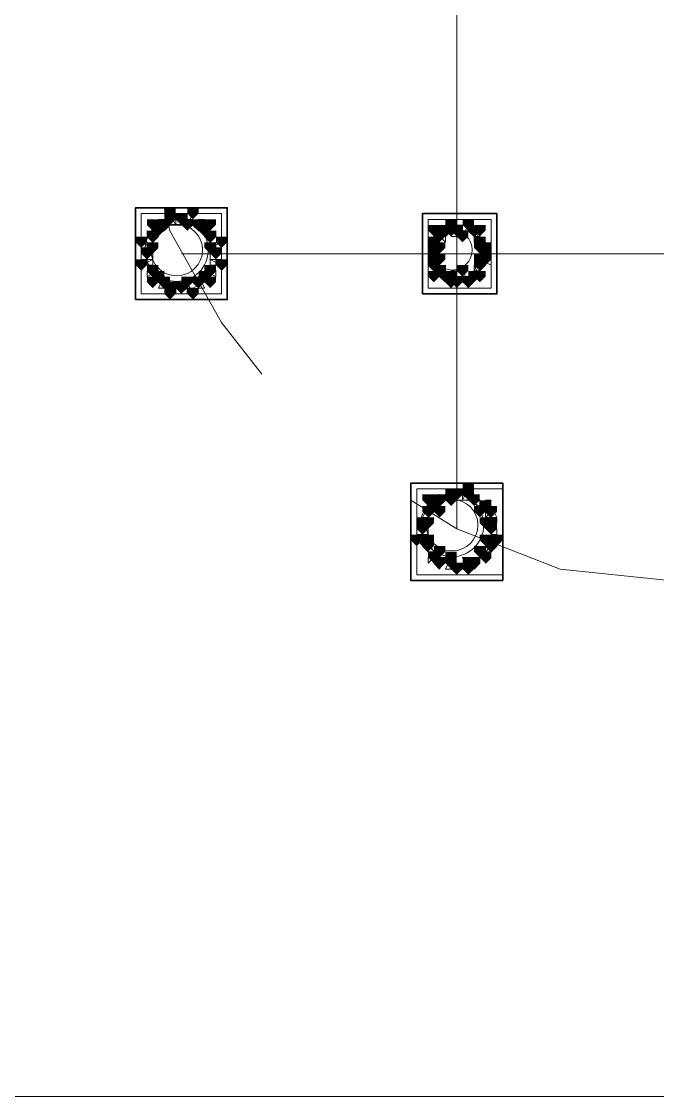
# Model space of a CAD drawing. Header units: millimetres. Extents: x 2315 to 4619, y 1334 to 1897.
# Drawn here: x 4122.87 to 4129.64, y 1530.21 to 1541.67 of the extents above; entities that cross this region are included whole.
import ezdxf

# ---------------------------------------------------------------- set-up
doc = ezdxf.new("R2010")
doc.units = ezdxf.units.MM
for name, color, linetype, true_color in [('PDF_10', 7, 'Continuous', 0x00b85c), ('PDF_AXIS', 7, 'Continuous', 0x00b85c), ('PDF_柱构件', 7, 'Continuous', 0x00b85c), ('PDF_转运站初步方案', 7, 'Continuous', 0x00b85c)]:
    doc.layers.add(name, color=color, linetype=linetype, true_color=true_color)
doc.layers.add('PDF_中心线层', color=1, linetype='Continuous')
doc.layers.add('PDF_粗实线层', color=7, linetype='Continuous')

msp = doc.modelspace()

# ---------------------------------------------------------------- hatches: boundary and pattern name
at = {"layer": 'PDF_10', "transparency": 33554559}
for points in [[(4124.573, 1539.62), (4124.512, 1539.62), (4124.512, 1539.558), (4124.573, 1539.497), (4124.635, 1539.558), (4124.635, 1539.62)], [(4124.573, 1539.62), (4124.512, 1539.62), (4124.512, 1539.558), (4124.573, 1539.497), (4124.635, 1539.558), (4124.635, 1539.62)], [(4124.39, 1539.558), (4124.329, 1539.558), (4124.329, 1539.497), (4124.39, 1539.436), (4124.451, 1539.497), (4124.451, 1539.558)], [(4124.39, 1539.558), (4124.329, 1539.558), (4124.329, 1539.497), (4124.39, 1539.436), (4124.451, 1539.497), (4124.451, 1539.558)], [(4124.757, 1539.558), (4124.696, 1539.558), (4124.696, 1539.497), (4124.757, 1539.436), (4124.818, 1539.497), (4124.818, 1539.558)], [(4124.757, 1539.558), (4124.696, 1539.558), (4124.696, 1539.497), (4124.757, 1539.436), (4124.818, 1539.497), (4124.818, 1539.558)], [(4127.383, 1539.497), (4127.322, 1539.497), (4127.322, 1539.436), (4127.383, 1539.375), (4127.444, 1539.436), (4127.444, 1539.497)], [(4127.383, 1539.497), (4127.322, 1539.497), (4127.322, 1539.436), (4127.383, 1539.375), (4127.444, 1539.436), (4127.444, 1539.497)], [(4127.383, 1539.497), (4127.322, 1539.497), (4127.322, 1539.436), (4127.383, 1539.375), (4127.444, 1539.436), (4127.444, 1539.497)], [(4127.505, 1539.497), (4127.444, 1539.497), (4127.444, 1539.436), (4127.505, 1539.375), (4127.566, 1539.436), (4127.566, 1539.497)], [(4127.505, 1539.497), (4127.444, 1539.497), (4127.444, 1539.436), (4127.505, 1539.375), (4127.566, 1539.436), (4127.566, 1539.497)], [(4127.689, 1539.497), (4127.627, 1539.497), (4127.627, 1539.436), (4127.689, 1539.375), (4127.75, 1539.436), (4127.75, 1539.497)], [(4127.689, 1539.497), (4127.627, 1539.497), (4127.627, 1539.436), (4127.689, 1539.375), (4127.75, 1539.436), (4127.75, 1539.497)], [(4124.268, 1539.436), (4124.207, 1539.436), (4124.207, 1539.375), (4124.268, 1539.314), (4124.329, 1539.375), (4124.329, 1539.436)], [(4124.268, 1539.436), (4124.207, 1539.436), (4124.207, 1539.375), (4124.268, 1539.314), (4124.329, 1539.375), (4124.329, 1539.436)], [(4124.879, 1539.436), (4124.818, 1539.436), (4124.818, 1539.375), (4124.879, 1539.314), (4124.94, 1539.375), (4124.94, 1539.436)], [(4124.879, 1539.436), (4124.818, 1539.436), (4124.818, 1539.375), (4124.879, 1539.314), (4124.94, 1539.375), (4124.94, 1539.436)], [(4127.261, 1539.375), (4127.2, 1539.375), (4127.2, 1539.314), (4127.261, 1539.253), (4127.322, 1539.314), (4127.322, 1539.375)], [(4127.261, 1539.375), (4127.2, 1539.375), (4127.2, 1539.314), (4127.261, 1539.253), (4127.322, 1539.314), (4127.322, 1539.375)], [(4127.75, 1539.375), (4127.689, 1539.375), (4127.689, 1539.314), (4127.75, 1539.253), (4127.811, 1539.314), (4127.811, 1539.375)], [(4127.75, 1539.375), (4127.689, 1539.375), (4127.689, 1539.314), (4127.75, 1539.253), (4127.811, 1539.314), (4127.811, 1539.375)], [(4124.207, 1539.253), (4124.146, 1539.253), (4124.146, 1539.192), (4124.207, 1539.131), (4124.268, 1539.192), (4124.268, 1539.253)], [(4124.207, 1539.253), (4124.146, 1539.253), (4124.146, 1539.192), (4124.207, 1539.131), (4124.268, 1539.192), (4124.268, 1539.253)], [(4124.94, 1539.253), (4124.879, 1539.253), (4124.879, 1539.192), (4124.94, 1539.131), (4125.001, 1539.192), (4125.001, 1539.253)], [(4124.94, 1539.253), (4124.879, 1539.253), (4124.879, 1539.192), (4124.94, 1539.131), (4125.001, 1539.192), (4125.001, 1539.253)], [(4124.94, 1539.253), (4124.879, 1539.253), (4124.879, 1539.192), (4124.94, 1539.131), (4125.001, 1539.192), (4125.001, 1539.253)], [(4127.261, 1539.253), (4127.2, 1539.253), (4127.2, 1539.192), (4127.261, 1539.131), (4127.322, 1539.192), (4127.322, 1539.253)], [(4127.261, 1539.253), (4127.2, 1539.253), (4127.2, 1539.192), (4127.261, 1539.131), (4127.322, 1539.192), (4127.322, 1539.253)], [(4127.811, 1539.253), (4127.75, 1539.253), (4127.75, 1539.192), (4127.811, 1539.131), (4127.872, 1539.192), (4127.872, 1539.253)], [(4127.811, 1539.253), (4127.75, 1539.253), (4127.75, 1539.192), (4127.811, 1539.131), (4127.872, 1539.192), (4127.872, 1539.253)], [(4127.261, 1539.131), (4127.2, 1539.131), (4127.2, 1539.07), (4127.261, 1539.009), (4127.322, 1539.07), (4127.322, 1539.131)], [(4127.261, 1539.131), (4127.2, 1539.131), (4127.2, 1539.07), (4127.261, 1539.009), (4127.322, 1539.07), (4127.322, 1539.131)], [(4127.75, 1539.131), (4127.689, 1539.131), (4127.689, 1539.07), (4127.75, 1539.009), (4127.811, 1539.07), (4127.811, 1539.131)], [(4127.75, 1539.131), (4127.689, 1539.131), (4127.689, 1539.07), (4127.75, 1539.009), (4127.811, 1539.07), (4127.811, 1539.131)], [(4124.268, 1539.07), (4124.207, 1539.07), (4124.207, 1539.009), (4124.268, 1538.948), (4124.329, 1539.009), (4124.329, 1539.07)], [(4124.268, 1539.07), (4124.207, 1539.07), (4124.207, 1539.009), (4124.268, 1538.948), (4124.329, 1539.009), (4124.329, 1539.07)], [(4124.879, 1539.07), (4124.818, 1539.07), (4124.818, 1539.009), (4124.879, 1538.948), (4124.94, 1539.009), (4124.94, 1539.07)], [(4124.879, 1539.07), (4124.818, 1539.07), (4124.818, 1539.009), (4124.879, 1538.948), (4124.94, 1539.009), (4124.94, 1539.07)], [(4124.39, 1538.948), (4124.329, 1538.948), (4124.329, 1538.887), (4124.39, 1538.825), (4124.451, 1538.887), (4124.451, 1538.948)], [(4124.39, 1538.948), (4124.329, 1538.948), (4124.329, 1538.887), (4124.39, 1538.825), (4124.451, 1538.887), (4124.451, 1538.948)], [(4124.757, 1538.948), (4124.696, 1538.948), (4124.696, 1538.887), (4124.757, 1538.825), (4124.818, 1538.887), (4124.818, 1538.948)], [(4124.757, 1538.948), (4124.696, 1538.948), (4124.696, 1538.887), (4124.757, 1538.825), (4124.818, 1538.887), (4124.818, 1538.948)], [(4127.383, 1539.009), (4127.322, 1539.009), (4127.322, 1538.948), (4127.383, 1538.887), (4127.444, 1538.948), (4127.444, 1539.009)], [(4127.383, 1539.009), (4127.322, 1539.009), (4127.322, 1538.948), (4127.383, 1538.887), (4127.444, 1538.948), (4127.444, 1539.009)], [(4127.383, 1539.009), (4127.322, 1539.009), (4127.322, 1538.948), (4127.383, 1538.887), (4127.444, 1538.948), (4127.444, 1539.009)], [(4127.505, 1538.948), (4127.444, 1538.948), (4127.444, 1538.887), (4127.505, 1538.825), (4127.566, 1538.887), (4127.566, 1538.948)], [(4127.505, 1538.948), (4127.444, 1538.948), (4127.444, 1538.887), (4127.505, 1538.825), (4127.566, 1538.887), (4127.566, 1538.948)], [(4127.689, 1539.009), (4127.627, 1539.009), (4127.627, 1538.948), (4127.689, 1538.887), (4127.75, 1538.948), (4127.75, 1539.009)], [(4127.689, 1539.009), (4127.627, 1539.009), (4127.627, 1538.948), (4127.689, 1538.887), (4127.75, 1538.948), (4127.75, 1539.009)], [(4124.573, 1538.887), (4124.512, 1538.887), (4124.512, 1538.825), (4124.573, 1538.764), (4124.635, 1538.825), (4124.635, 1538.887)], [(4124.573, 1538.887), (4124.512, 1538.887), (4124.512, 1538.825), (4124.573, 1538.764), (4124.635, 1538.825), (4124.635, 1538.887)], [(4127.322, 1536.627), (4127.261, 1536.627), (4127.261, 1536.565), (4127.322, 1536.504), (4127.383, 1536.565), (4127.383, 1536.627)], [(4127.322, 1536.627), (4127.261, 1536.627), (4127.261, 1536.565), (4127.322, 1536.504), (4127.383, 1536.565), (4127.383, 1536.627)], [(4127.322, 1536.627), (4127.261, 1536.627), (4127.261, 1536.565), (4127.322, 1536.504), (4127.383, 1536.565), (4127.383, 1536.627)], [(4127.505, 1536.688), (4127.444, 1536.688), (4127.444, 1536.627), (4127.505, 1536.565), (4127.566, 1536.627), (4127.566, 1536.688)], [(4127.505, 1536.688), (4127.444, 1536.688), (4127.444, 1536.627), (4127.505, 1536.565), (4127.566, 1536.627), (4127.566, 1536.688)], [(4127.689, 1536.627), (4127.627, 1536.627), (4127.627, 1536.565), (4127.689, 1536.504), (4127.75, 1536.565), (4127.75, 1536.627)], [(4127.689, 1536.627), (4127.627, 1536.627), (4127.627, 1536.565), (4127.689, 1536.504), (4127.75, 1536.565), (4127.75, 1536.627)], [(4127.2, 1536.504), (4127.139, 1536.504), (4127.139, 1536.443), (4127.2, 1536.382), (4127.261, 1536.443), (4127.261, 1536.504)], [(4127.2, 1536.504), (4127.139, 1536.504), (4127.139, 1536.443), (4127.2, 1536.382), (4127.261, 1536.443), (4127.261, 1536.504)], [(4127.872, 1536.504), (4127.811, 1536.504), (4127.811, 1536.443), (4127.872, 1536.382), (4127.933, 1536.443), (4127.933, 1536.504)], [(4127.872, 1536.504), (4127.811, 1536.504), (4127.811, 1536.443), (4127.872, 1536.382), (4127.933, 1536.443), (4127.933, 1536.504)], [(4127.139, 1536.321), (4127.078, 1536.321), (4127.078, 1536.26), (4127.139, 1536.199), (4127.2, 1536.26), (4127.2, 1536.321)], [(4127.139, 1536.321), (4127.078, 1536.321), (4127.078, 1536.26), (4127.139, 1536.199), (4127.2, 1536.26), (4127.2, 1536.321)], [(4127.872, 1536.321), (4127.811, 1536.321), (4127.811, 1536.26), (4127.872, 1536.199), (4127.933, 1536.26), (4127.933, 1536.321)], [(4127.872, 1536.321), (4127.811, 1536.321), (4127.811, 1536.26), (4127.872, 1536.199), (4127.933, 1536.26), (4127.933, 1536.321)], [(4127.2, 1536.138), (4127.139, 1536.138), (4127.139, 1536.077), (4127.2, 1536.016), (4127.261, 1536.077), (4127.261, 1536.138)], [(4127.2, 1536.138), (4127.139, 1536.138), (4127.139, 1536.077), (4127.2, 1536.016), (4127.261, 1536.077), (4127.261, 1536.138)], [(4127.872, 1536.138), (4127.811, 1536.138), (4127.811, 1536.077), (4127.872, 1536.016), (4127.933, 1536.077), (4127.933, 1536.138)], [(4127.872, 1536.138), (4127.811, 1536.138), (4127.811, 1536.077), (4127.872, 1536.016), (4127.933, 1536.077), (4127.933, 1536.138)], [(4127.322, 1535.955), (4127.261, 1535.955), (4127.261, 1535.894), (4127.322, 1535.832), (4127.383, 1535.894), (4127.383, 1535.955)], [(4127.322, 1535.955), (4127.261, 1535.955), (4127.261, 1535.894), (4127.322, 1535.832), (4127.383, 1535.894), (4127.383, 1535.955)], [(4127.689, 1535.955), (4127.627, 1535.955), (4127.627, 1535.894), (4127.689, 1535.832), (4127.75, 1535.894), (4127.75, 1535.955)], [(4127.689, 1535.955), (4127.627, 1535.955), (4127.627, 1535.894), (4127.689, 1535.832), (4127.75, 1535.894), (4127.75, 1535.955)], [(4127.505, 1535.894), (4127.444, 1535.894), (4127.444, 1535.832), (4127.505, 1535.771), (4127.566, 1535.832), (4127.566, 1535.894)], [(4127.505, 1535.894), (4127.444, 1535.894), (4127.444, 1535.832), (4127.505, 1535.771), (4127.566, 1535.832), (4127.566, 1535.894)]]:
    msp.add_hatch(color=256, dxfattribs=at).paths.add_polyline_path(points)
at = {"layer": 'PDF_柱构件', "transparency": 33554559}
for points in [[(4124.451, 1539.681), (4124.39, 1539.681), (4124.39, 1539.62), (4124.451, 1539.558), (4124.512, 1539.62), (4124.512, 1539.681)], [(4124.451, 1539.62), (4124.39, 1539.62), (4124.39, 1539.558), (4124.451, 1539.497), (4124.512, 1539.558), (4124.512, 1539.62)], [(4124.696, 1539.681), (4124.635, 1539.681), (4124.635, 1539.62), (4124.696, 1539.558), (4124.757, 1539.62), (4124.757, 1539.681)], [(4124.268, 1539.558), (4124.207, 1539.558), (4124.207, 1539.497), (4124.268, 1539.436), (4124.329, 1539.497), (4124.329, 1539.558)], [(4124.329, 1539.497), (4124.268, 1539.497), (4124.268, 1539.436), (4124.329, 1539.375), (4124.39, 1539.436), (4124.39, 1539.497)], [(4124.635, 1539.558), (4124.573, 1539.558), (4124.573, 1539.497), (4124.635, 1539.436), (4124.696, 1539.497), (4124.696, 1539.558)], [(4124.818, 1539.497), (4124.757, 1539.497), (4124.757, 1539.436), (4124.818, 1539.375), (4124.879, 1539.436), (4124.879, 1539.497)], [(4124.879, 1539.558), (4124.818, 1539.558), (4124.818, 1539.497), (4124.879, 1539.436), (4124.94, 1539.497), (4124.94, 1539.558)], [(4127.261, 1539.497), (4127.2, 1539.497), (4127.2, 1539.436), (4127.261, 1539.375), (4127.322, 1539.436), (4127.322, 1539.497)], [(4127.444, 1539.558), (4127.383, 1539.558), (4127.383, 1539.497), (4127.444, 1539.436), (4127.505, 1539.497), (4127.505, 1539.558)], [(4127.444, 1539.497), (4127.383, 1539.497), (4127.383, 1539.436), (4127.444, 1539.375), (4127.505, 1539.436), (4127.505, 1539.497)], [(4127.627, 1539.558), (4127.566, 1539.558), (4127.566, 1539.497), (4127.627, 1539.436), (4127.689, 1539.497), (4127.689, 1539.558)], [(4127.75, 1539.497), (4127.689, 1539.497), (4127.689, 1539.436), (4127.75, 1539.375), (4127.811, 1539.436), (4127.811, 1539.497)], [(4124.146, 1539.375), (4124.085, 1539.375), (4124.085, 1539.314), (4124.146, 1539.253), (4124.207, 1539.314), (4124.207, 1539.375)], [(4125.001, 1539.375), (4124.94, 1539.375), (4124.94, 1539.314), (4125.001, 1539.253), (4125.062, 1539.314), (4125.062, 1539.375)], [(4127.322, 1539.436), (4127.261, 1539.436), (4127.261, 1539.375), (4127.322, 1539.314), (4127.383, 1539.375), (4127.383, 1539.436)], [(4127.566, 1539.436), (4127.505, 1539.436), (4127.505, 1539.375), (4127.566, 1539.314), (4127.627, 1539.375), (4127.627, 1539.436)], [(4124.268, 1539.314), (4124.207, 1539.314), (4124.207, 1539.253), (4124.268, 1539.192), (4124.329, 1539.253), (4124.329, 1539.314)], [(4124.879, 1539.314), (4124.818, 1539.314), (4124.818, 1539.253), (4124.879, 1539.192), (4124.94, 1539.253), (4124.94, 1539.314)], [(4127.261, 1539.314), (4127.2, 1539.314), (4127.2, 1539.253), (4127.261, 1539.192), (4127.322, 1539.253), (4127.322, 1539.314)], [(4127.322, 1539.314), (4127.261, 1539.314), (4127.261, 1539.253), (4127.322, 1539.192), (4127.383, 1539.253), (4127.383, 1539.314)], [(4127.75, 1539.314), (4127.689, 1539.314), (4127.689, 1539.253), (4127.75, 1539.192), (4127.811, 1539.253), (4127.811, 1539.314)], [(4127.811, 1539.314), (4127.75, 1539.314), (4127.75, 1539.253), (4127.811, 1539.192), (4127.872, 1539.253), (4127.872, 1539.314)], [(4124.146, 1539.131), (4124.085, 1539.131), (4124.085, 1539.07), (4124.146, 1539.009), (4124.207, 1539.07), (4124.207, 1539.131)], [(4125.001, 1539.131), (4124.94, 1539.131), (4124.94, 1539.07), (4125.001, 1539.009), (4125.062, 1539.07), (4125.062, 1539.131)], [(4127.261, 1539.192), (4127.2, 1539.192), (4127.2, 1539.131), (4127.261, 1539.07), (4127.322, 1539.131), (4127.322, 1539.192)], [(4127.322, 1539.192), (4127.261, 1539.192), (4127.261, 1539.131), (4127.322, 1539.07), (4127.383, 1539.131), (4127.383, 1539.192)], [(4127.75, 1539.192), (4127.689, 1539.192), (4127.689, 1539.131), (4127.75, 1539.07), (4127.811, 1539.131), (4127.811, 1539.192)], [(4127.811, 1539.192), (4127.75, 1539.192), (4127.75, 1539.131), (4127.811, 1539.07), (4127.872, 1539.131), (4127.872, 1539.192)], [(4127.322, 1539.07), (4127.261, 1539.07), (4127.261, 1539.009), (4127.322, 1538.948), (4127.383, 1539.009), (4127.383, 1539.07)], [(4127.566, 1539.07), (4127.505, 1539.07), (4127.505, 1539.009), (4127.566, 1538.948), (4127.627, 1539.009), (4127.627, 1539.07)], [(4124.268, 1538.948), (4124.207, 1538.948), (4124.207, 1538.887), (4124.268, 1538.825), (4124.329, 1538.887), (4124.329, 1538.948)], [(4124.329, 1539.009), (4124.268, 1539.009), (4124.268, 1538.948), (4124.329, 1538.887), (4124.39, 1538.948), (4124.39, 1539.009)], [(4124.635, 1538.948), (4124.573, 1538.948), (4124.573, 1538.887), (4124.635, 1538.825), (4124.696, 1538.887), (4124.696, 1538.948)], [(4124.818, 1539.009), (4124.757, 1539.009), (4124.757, 1538.948), (4124.818, 1538.887), (4124.879, 1538.948), (4124.879, 1539.009)], [(4124.879, 1538.948), (4124.818, 1538.948), (4124.818, 1538.887), (4124.879, 1538.825), (4124.94, 1538.887), (4124.94, 1538.948)], [(4127.261, 1539.009), (4127.2, 1539.009), (4127.2, 1538.948), (4127.261, 1538.887), (4127.322, 1538.948), (4127.322, 1539.009)], [(4127.444, 1539.009), (4127.383, 1539.009), (4127.383, 1538.948), (4127.444, 1538.887), (4127.505, 1538.948), (4127.505, 1539.009)], [(4127.444, 1538.948), (4127.383, 1538.948), (4127.383, 1538.887), (4127.444, 1538.825), (4127.505, 1538.887), (4127.505, 1538.948)], [(4127.627, 1538.948), (4127.566, 1538.948), (4127.566, 1538.887), (4127.627, 1538.825), (4127.689, 1538.887), (4127.689, 1538.948)], [(4127.75, 1539.009), (4127.689, 1539.009), (4127.689, 1538.948), (4127.75, 1538.887), (4127.811, 1538.948), (4127.811, 1539.009)], [(4124.451, 1538.887), (4124.39, 1538.887), (4124.39, 1538.825), (4124.451, 1538.764), (4124.512, 1538.825), (4124.512, 1538.887)], [(4124.451, 1538.825), (4124.39, 1538.825), (4124.39, 1538.764), (4124.451, 1538.703), (4124.512, 1538.764), (4124.512, 1538.825)], [(4124.696, 1538.825), (4124.635, 1538.825), (4124.635, 1538.764), (4124.696, 1538.703), (4124.757, 1538.764), (4124.757, 1538.825)], [(4127.627, 1536.749), (4127.566, 1536.749), (4127.566, 1536.688), (4127.627, 1536.627), (4127.689, 1536.688), (4127.689, 1536.749)], [(4127.2, 1536.627), (4127.139, 1536.627), (4127.139, 1536.565), (4127.2, 1536.504), (4127.261, 1536.565), (4127.261, 1536.627)], [(4127.444, 1536.688), (4127.383, 1536.688), (4127.383, 1536.627), (4127.444, 1536.565), (4127.505, 1536.627), (4127.505, 1536.688)], [(4127.444, 1536.627), (4127.383, 1536.627), (4127.383, 1536.565), (4127.444, 1536.504), (4127.505, 1536.565), (4127.505, 1536.627)], [(4127.627, 1536.688), (4127.566, 1536.688), (4127.566, 1536.627), (4127.627, 1536.565), (4127.689, 1536.627), (4127.689, 1536.688)], [(4127.261, 1536.565), (4127.2, 1536.565), (4127.2, 1536.504), (4127.261, 1536.443), (4127.322, 1536.504), (4127.322, 1536.565)], [(4127.322, 1536.504), (4127.261, 1536.504), (4127.261, 1536.443), (4127.322, 1536.382), (4127.383, 1536.443), (4127.383, 1536.504)], [(4127.75, 1536.504), (4127.689, 1536.504), (4127.689, 1536.443), (4127.75, 1536.382), (4127.811, 1536.443), (4127.811, 1536.504)], [(4127.811, 1536.565), (4127.75, 1536.565), (4127.75, 1536.504), (4127.811, 1536.443), (4127.872, 1536.504), (4127.872, 1536.565)], [(4127.139, 1536.382), (4127.078, 1536.382), (4127.078, 1536.321), (4127.139, 1536.26), (4127.2, 1536.321), (4127.2, 1536.382)], [(4127.2, 1536.382), (4127.139, 1536.382), (4127.139, 1536.321), (4127.2, 1536.26), (4127.261, 1536.321), (4127.261, 1536.382)], [(4127.811, 1536.382), (4127.75, 1536.382), (4127.75, 1536.321), (4127.811, 1536.26), (4127.872, 1536.321), (4127.872, 1536.382)], [(4127.872, 1536.382), (4127.811, 1536.382), (4127.811, 1536.321), (4127.872, 1536.26), (4127.933, 1536.321), (4127.933, 1536.382)], [(4127.078, 1536.199), (4127.017, 1536.199), (4127.017, 1536.138), (4127.078, 1536.077), (4127.139, 1536.138), (4127.139, 1536.199)], [(4127.139, 1536.199), (4127.078, 1536.199), (4127.078, 1536.138), (4127.139, 1536.077), (4127.2, 1536.138), (4127.2, 1536.199)], [(4127.2, 1536.199), (4127.139, 1536.199), (4127.139, 1536.138), (4127.2, 1536.077), (4127.261, 1536.138), (4127.261, 1536.199)], [(4127.811, 1536.199), (4127.75, 1536.199), (4127.75, 1536.138), (4127.811, 1536.077), (4127.872, 1536.138), (4127.872, 1536.199)], [(4127.872, 1536.199), (4127.811, 1536.199), (4127.811, 1536.138), (4127.872, 1536.077), (4127.933, 1536.138), (4127.933, 1536.199)], [(4127.933, 1536.199), (4127.872, 1536.199), (4127.872, 1536.138), (4127.933, 1536.077), (4127.994, 1536.138), (4127.994, 1536.199)], [(4127.322, 1536.077), (4127.261, 1536.077), (4127.261, 1536.016), (4127.322, 1535.955), (4127.383, 1536.016), (4127.383, 1536.077)], [(4127.75, 1536.077), (4127.689, 1536.077), (4127.689, 1536.016), (4127.75, 1535.955), (4127.811, 1536.016), (4127.811, 1536.077)], [(4127.261, 1536.016), (4127.2, 1536.016), (4127.2, 1535.955), (4127.261, 1535.894), (4127.322, 1535.955), (4127.322, 1536.016)], [(4127.444, 1536.016), (4127.383, 1536.016), (4127.383, 1535.955), (4127.444, 1535.894), (4127.505, 1535.955), (4127.505, 1536.016)], [(4127.444, 1535.955), (4127.383, 1535.955), (4127.383, 1535.894), (4127.444, 1535.832), (4127.505, 1535.894), (4127.505, 1535.955)], [(4127.627, 1535.955), (4127.566, 1535.955), (4127.566, 1535.894), (4127.627, 1535.832), (4127.689, 1535.894), (4127.689, 1535.955)], [(4127.811, 1536.016), (4127.75, 1536.016), (4127.75, 1535.955), (4127.811, 1535.894), (4127.872, 1535.955), (4127.872, 1536.016)], [(4127.627, 1535.894), (4127.566, 1535.894), (4127.566, 1535.832), (4127.627, 1535.771), (4127.689, 1535.832), (4127.689, 1535.894)]]:
    msp.add_hatch(color=256, dxfattribs=at).paths.add_polyline_path(points)
at = {"layer": 'PDF_转运站初步方案', "transparency": 33554559}
for points in [[(4124.573, 1539.62), (4124.512, 1539.62), (4124.512, 1539.558), (4124.573, 1539.497), (4124.635, 1539.558), (4124.635, 1539.62)], [(4124.573, 1539.62), (4124.512, 1539.62), (4124.512, 1539.558), (4124.573, 1539.497), (4124.635, 1539.558), (4124.635, 1539.62)], [(4124.39, 1539.558), (4124.329, 1539.558), (4124.329, 1539.497), (4124.39, 1539.436), (4124.451, 1539.497), (4124.451, 1539.558)], [(4124.39, 1539.558), (4124.329, 1539.558), (4124.329, 1539.497), (4124.39, 1539.436), (4124.451, 1539.497), (4124.451, 1539.558)], [(4124.757, 1539.558), (4124.696, 1539.558), (4124.696, 1539.497), (4124.757, 1539.436), (4124.818, 1539.497), (4124.818, 1539.558)], [(4124.757, 1539.558), (4124.696, 1539.558), (4124.696, 1539.497), (4124.757, 1539.436), (4124.818, 1539.497), (4124.818, 1539.558)], [(4127.383, 1539.497), (4127.322, 1539.497), (4127.322, 1539.436), (4127.383, 1539.375), (4127.444, 1539.436), (4127.444, 1539.497)], [(4127.383, 1539.497), (4127.322, 1539.497), (4127.322, 1539.436), (4127.383, 1539.375), (4127.444, 1539.436), (4127.444, 1539.497)], [(4127.505, 1539.497), (4127.444, 1539.497), (4127.444, 1539.436), (4127.505, 1539.375), (4127.566, 1539.436), (4127.566, 1539.497)], [(4127.505, 1539.497), (4127.444, 1539.497), (4127.444, 1539.436), (4127.505, 1539.375), (4127.566, 1539.436), (4127.566, 1539.497)], [(4127.689, 1539.497), (4127.627, 1539.497), (4127.627, 1539.436), (4127.689, 1539.375), (4127.75, 1539.436), (4127.75, 1539.497)], [(4127.689, 1539.497), (4127.627, 1539.497), (4127.627, 1539.436), (4127.689, 1539.375), (4127.75, 1539.436), (4127.75, 1539.497)], [(4124.268, 1539.436), (4124.207, 1539.436), (4124.207, 1539.375), (4124.268, 1539.314), (4124.329, 1539.375), (4124.329, 1539.436)], [(4124.268, 1539.436), (4124.207, 1539.436), (4124.207, 1539.375), (4124.268, 1539.314), (4124.329, 1539.375), (4124.329, 1539.436)], [(4124.879, 1539.436), (4124.818, 1539.436), (4124.818, 1539.375), (4124.879, 1539.314), (4124.94, 1539.375), (4124.94, 1539.436)], [(4124.879, 1539.436), (4124.818, 1539.436), (4124.818, 1539.375), (4124.879, 1539.314), (4124.94, 1539.375), (4124.94, 1539.436)], [(4127.261, 1539.375), (4127.2, 1539.375), (4127.2, 1539.314), (4127.261, 1539.253), (4127.322, 1539.314), (4127.322, 1539.375)], [(4127.261, 1539.375), (4127.2, 1539.375), (4127.2, 1539.314), (4127.261, 1539.253), (4127.322, 1539.314), (4127.322, 1539.375)], [(4127.75, 1539.375), (4127.689, 1539.375), (4127.689, 1539.314), (4127.75, 1539.253), (4127.811, 1539.314), (4127.811, 1539.375)], [(4127.75, 1539.375), (4127.689, 1539.375), (4127.689, 1539.314), (4127.75, 1539.253), (4127.811, 1539.314), (4127.811, 1539.375)], [(4124.207, 1539.253), (4124.146, 1539.253), (4124.146, 1539.192), (4124.207, 1539.131), (4124.268, 1539.192), (4124.268, 1539.253)], [(4124.207, 1539.253), (4124.146, 1539.253), (4124.146, 1539.192), (4124.207, 1539.131), (4124.268, 1539.192), (4124.268, 1539.253)], [(4124.94, 1539.253), (4124.879, 1539.253), (4124.879, 1539.192), (4124.94, 1539.131), (4125.001, 1539.192), (4125.001, 1539.253)], [(4124.94, 1539.253), (4124.879, 1539.253), (4124.879, 1539.192), (4124.94, 1539.131), (4125.001, 1539.192), (4125.001, 1539.253)], [(4127.261, 1539.253), (4127.2, 1539.253), (4127.2, 1539.192), (4127.261, 1539.131), (4127.322, 1539.192), (4127.322, 1539.253)], [(4127.261, 1539.253), (4127.2, 1539.253), (4127.2, 1539.192), (4127.261, 1539.131), (4127.322, 1539.192), (4127.322, 1539.253)], [(4127.811, 1539.253), (4127.75, 1539.253), (4127.75, 1539.192), (4127.811, 1539.131), (4127.872, 1539.192), (4127.872, 1539.253)], [(4127.811, 1539.253), (4127.75, 1539.253), (4127.75, 1539.192), (4127.811, 1539.131), (4127.872, 1539.192), (4127.872, 1539.253)], [(4127.261, 1539.131), (4127.2, 1539.131), (4127.2, 1539.07), (4127.261, 1539.009), (4127.322, 1539.07), (4127.322, 1539.131)], [(4127.261, 1539.131), (4127.2, 1539.131), (4127.2, 1539.07), (4127.261, 1539.009), (4127.322, 1539.07), (4127.322, 1539.131)], [(4127.75, 1539.131), (4127.689, 1539.131), (4127.689, 1539.07), (4127.75, 1539.009), (4127.811, 1539.07), (4127.811, 1539.131)], [(4127.75, 1539.131), (4127.689, 1539.131), (4127.689, 1539.07), (4127.75, 1539.009), (4127.811, 1539.07), (4127.811, 1539.131)], [(4124.268, 1539.07), (4124.207, 1539.07), (4124.207, 1539.009), (4124.268, 1538.948), (4124.329, 1539.009), (4124.329, 1539.07)], [(4124.268, 1539.07), (4124.207, 1539.07), (4124.207, 1539.009), (4124.268, 1538.948), (4124.329, 1539.009), (4124.329, 1539.07)], [(4124.879, 1539.07), (4124.818, 1539.07), (4124.818, 1539.009), (4124.879, 1538.948), (4124.94, 1539.009), (4124.94, 1539.07)], [(4124.879, 1539.07), (4124.818, 1539.07), (4124.818, 1539.009), (4124.879, 1538.948), (4124.94, 1539.009), (4124.94, 1539.07)], [(4124.39, 1538.948), (4124.329, 1538.948), (4124.329, 1538.887), (4124.39, 1538.825), (4124.451, 1538.887), (4124.451, 1538.948)], [(4124.39, 1538.948), (4124.329, 1538.948), (4124.329, 1538.887), (4124.39, 1538.825), (4124.451, 1538.887), (4124.451, 1538.948)], [(4124.757, 1538.948), (4124.696, 1538.948), (4124.696, 1538.887), (4124.757, 1538.825), (4124.818, 1538.887), (4124.818, 1538.948)], [(4124.757, 1538.948), (4124.696, 1538.948), (4124.696, 1538.887), (4124.757, 1538.825), (4124.818, 1538.887), (4124.818, 1538.948)], [(4127.383, 1539.009), (4127.322, 1539.009), (4127.322, 1538.948), (4127.383, 1538.887), (4127.444, 1538.948), (4127.444, 1539.009)], [(4127.383, 1539.009), (4127.322, 1539.009), (4127.322, 1538.948), (4127.383, 1538.887), (4127.444, 1538.948), (4127.444, 1539.009)], [(4127.505, 1538.948), (4127.444, 1538.948), (4127.444, 1538.887), (4127.505, 1538.825), (4127.566, 1538.887), (4127.566, 1538.948)], [(4127.505, 1538.948), (4127.444, 1538.948), (4127.444, 1538.887), (4127.505, 1538.825), (4127.566, 1538.887), (4127.566, 1538.948)], [(4127.689, 1539.009), (4127.627, 1539.009), (4127.627, 1538.948), (4127.689, 1538.887), (4127.75, 1538.948), (4127.75, 1539.009)], [(4127.689, 1539.009), (4127.627, 1539.009), (4127.627, 1538.948), (4127.689, 1538.887), (4127.75, 1538.948), (4127.75, 1539.009)], [(4124.573, 1538.887), (4124.512, 1538.887), (4124.512, 1538.825), (4124.573, 1538.764), (4124.635, 1538.825), (4124.635, 1538.887)], [(4124.573, 1538.887), (4124.512, 1538.887), (4124.512, 1538.825), (4124.573, 1538.764), (4124.635, 1538.825), (4124.635, 1538.887)], [(4127.322, 1536.627), (4127.261, 1536.627), (4127.261, 1536.565), (4127.322, 1536.504), (4127.383, 1536.565), (4127.383, 1536.627)], [(4127.322, 1536.627), (4127.261, 1536.627), (4127.261, 1536.565), (4127.322, 1536.504), (4127.383, 1536.565), (4127.383, 1536.627)], [(4127.505, 1536.688), (4127.444, 1536.688), (4127.444, 1536.627), (4127.505, 1536.565), (4127.566, 1536.627), (4127.566, 1536.688)], [(4127.505, 1536.688), (4127.444, 1536.688), (4127.444, 1536.627), (4127.505, 1536.565), (4127.566, 1536.627), (4127.566, 1536.688)], [(4127.689, 1536.627), (4127.627, 1536.627), (4127.627, 1536.565), (4127.689, 1536.504), (4127.75, 1536.565), (4127.75, 1536.627)], [(4127.689, 1536.627), (4127.627, 1536.627), (4127.627, 1536.565), (4127.689, 1536.504), (4127.75, 1536.565), (4127.75, 1536.627)], [(4127.2, 1536.504), (4127.139, 1536.504), (4127.139, 1536.443), (4127.2, 1536.382), (4127.261, 1536.443), (4127.261, 1536.504)], [(4127.2, 1536.504), (4127.139, 1536.504), (4127.139, 1536.443), (4127.2, 1536.382), (4127.261, 1536.443), (4127.261, 1536.504)], [(4127.872, 1536.504), (4127.811, 1536.504), (4127.811, 1536.443), (4127.872, 1536.382), (4127.933, 1536.443), (4127.933, 1536.504)], [(4127.872, 1536.504), (4127.811, 1536.504), (4127.811, 1536.443), (4127.872, 1536.382), (4127.933, 1536.443), (4127.933, 1536.504)], [(4127.139, 1536.321), (4127.078, 1536.321), (4127.078, 1536.26), (4127.139, 1536.199), (4127.2, 1536.26), (4127.2, 1536.321)], [(4127.139, 1536.321), (4127.078, 1536.321), (4127.078, 1536.26), (4127.139, 1536.199), (4127.2, 1536.26), (4127.2, 1536.321)], [(4127.872, 1536.321), (4127.811, 1536.321), (4127.811, 1536.26), (4127.872, 1536.199), (4127.933, 1536.26), (4127.933, 1536.321)], [(4127.872, 1536.321), (4127.811, 1536.321), (4127.811, 1536.26), (4127.872, 1536.199), (4127.933, 1536.26), (4127.933, 1536.321)], [(4127.2, 1536.138), (4127.139, 1536.138), (4127.139, 1536.077), (4127.2, 1536.016), (4127.261, 1536.077), (4127.261, 1536.138)], [(4127.2, 1536.138), (4127.139, 1536.138), (4127.139, 1536.077), (4127.2, 1536.016), (4127.261, 1536.077), (4127.261, 1536.138)], [(4127.872, 1536.138), (4127.811, 1536.138), (4127.811, 1536.077), (4127.872, 1536.016), (4127.933, 1536.077), (4127.933, 1536.138)], [(4127.872, 1536.138), (4127.811, 1536.138), (4127.811, 1536.077), (4127.872, 1536.016), (4127.933, 1536.077), (4127.933, 1536.138)], [(4127.322, 1535.955), (4127.261, 1535.955), (4127.261, 1535.894), (4127.322, 1535.832), (4127.383, 1535.894), (4127.383, 1535.955)], [(4127.322, 1535.955), (4127.261, 1535.955), (4127.261, 1535.894), (4127.322, 1535.832), (4127.383, 1535.894), (4127.383, 1535.955)], [(4127.689, 1535.955), (4127.627, 1535.955), (4127.627, 1535.894), (4127.689, 1535.832), (4127.75, 1535.894), (4127.75, 1535.955)], [(4127.689, 1535.955), (4127.627, 1535.955), (4127.627, 1535.894), (4127.689, 1535.832), (4127.75, 1535.894), (4127.75, 1535.955)], [(4127.505, 1535.894), (4127.444, 1535.894), (4127.444, 1535.832), (4127.505, 1535.771), (4127.566, 1535.832), (4127.566, 1535.894)], [(4127.505, 1535.894), (4127.444, 1535.894), (4127.444, 1535.832), (4127.505, 1535.771), (4127.566, 1535.832), (4127.566, 1535.894)]]:
    msp.add_hatch(color=256, dxfattribs=at).paths.add_polyline_path(points)

# ---------------------------------------------------------------- linework, layer by layer
at = {"layer": 'PDF_10', "lineweight": 18}
for points in [[(4124.573, 1539.558), (4124.573, 1539.62)], [(4124.39, 1539.497), (4124.39, 1539.558), (4124.329, 1539.497)], [(4124.635, 1539.558), (4124.512, 1539.558)], [(4124.818, 1539.497), (4124.696, 1539.558)], [(4124.757, 1539.497), (4124.757, 1539.558)], [(4127.566, 1539.436), (4127.505, 1539.436), (4127.505, 1539.497)], [(4124.268, 1539.436), (4124.207, 1539.375), (4124.268, 1539.375)], [(4124.879, 1539.375), (4124.94, 1539.375), (4124.879, 1539.436)], [(4127.322, 1539.375), (4127.261, 1539.314), (4127.322, 1539.314)], [(4127.444, 1539.436), (4127.383, 1539.436)], [(4127.689, 1539.436), (4127.627, 1539.436), (4127.689, 1539.436)], [(4127.811, 1539.314), (4127.75, 1539.314), (4127.75, 1539.375)], [(4124.207, 1539.253), (4124.207, 1539.131)], [(4124.94, 1539.131), (4124.94, 1539.253)], [(4127.261, 1539.253), (4127.261, 1539.131)], [(4127.811, 1539.131), (4127.811, 1539.253)], [(4124.207, 1539.192), (4124.146, 1539.192)], [(4127.261, 1539.192), (4127.2, 1539.192)], [(4127.75, 1539.192), (4127.811, 1539.192)], [(4127.322, 1539.07), (4127.261, 1539.07), (4127.322, 1539.009)], [(4127.75, 1539.009), (4127.75, 1539.07), (4127.811, 1539.07)], [(4124.268, 1539.009), (4124.207, 1539.009), (4124.268, 1538.948)], [(4124.879, 1538.948), (4124.94, 1539.009), (4124.879, 1539.009)], [(4127.383, 1538.948), (4127.444, 1538.948)], [(4127.505, 1538.948), (4127.505, 1538.887), (4127.566, 1538.887)], [(4127.689, 1538.948), (4127.627, 1538.948), (4127.689, 1538.948)], [(4124.329, 1538.887), (4124.39, 1538.825), (4124.39, 1538.887)], [(4124.512, 1538.825), (4124.635, 1538.825)], [(4124.573, 1538.825), (4124.573, 1538.764)], [(4124.696, 1538.825), (4124.818, 1538.887)], [(4124.757, 1538.887), (4124.757, 1538.825)], [(4127.505, 1536.565), (4127.505, 1536.627), (4127.566, 1536.627)], [(4127.322, 1536.565), (4127.383, 1536.565)], [(4127.75, 1536.565), (4127.689, 1536.565), (4127.75, 1536.565)], [(4127.2, 1536.443), (4127.2, 1536.382), (4127.2, 1536.443)], [(4127.811, 1536.443), (4127.872, 1536.382)], [(4127.811, 1536.382), (4127.872, 1536.443)], [(4127.139, 1536.199), (4127.139, 1536.26), (4127.2, 1536.26)], [(4127.933, 1536.26), (4127.872, 1536.26), (4127.872, 1536.199)], [(4127.2, 1536.016), (4127.2, 1536.077), (4127.2, 1536.016)], [(4127.872, 1536.077), (4127.811, 1536.016)], [(4127.811, 1536.077), (4127.872, 1536.016)], [(4127.383, 1535.894), (4127.322, 1535.955), (4127.322, 1535.894)], [(4127.75, 1535.955), (4127.689, 1535.894)], [(4127.689, 1535.955), (4127.75, 1535.894)], [(4127.566, 1535.832), (4127.505, 1535.832), (4127.505, 1535.894)]]:
    msp.add_lwpolyline(points, dxfattribs=at)
at = {"layer": 'PDF_AXIS', "lineweight": 18}
for points in [[(4124.146, 1538.764), (4124.146, 1539.62), (4125.001, 1539.62), (4125.001, 1538.764)], [(4127.2, 1538.825), (4127.2, 1539.558), (4127.872, 1539.558), (4127.872, 1538.825)], [(4127.994, 1535.771), (4127.994, 1536.688), (4127.078, 1536.688), (4127.078, 1535.771)]]:
    msp.add_lwpolyline(points, close=True, dxfattribs=at)
at = {"layer": 'PDF_中心线层', "color": 112, "lineweight": 18, "true_color": 0x00b85c}
for points in [[(4127.505, 1547.133), (4127.505, 1536.26)], [(4135.996, 1541.635), (4135.996, 1541.147), (4135.751, 1539.986), (4135.385, 1538.948), (4134.713, 1537.97), (4133.98, 1537.176), (4133.003, 1536.504), (4131.964, 1536.016), (4130.865, 1535.771), (4129.765, 1535.71), (4128.605, 1535.832), (4127.505, 1536.26), (4127.017, 1536.565)], [(4125.429, 1537.909), (4125.001, 1538.459), (4124.451, 1539.436), (4124.39, 1539.681)], [(4135.507, 1539.192), (4124.573, 1539.192)]]:
    msp.add_lwpolyline(points, dxfattribs=at)
at = {"layer": 'PDF_柱构件', "lineweight": 18}
for points in [[(4124.451, 1539.62), (4124.512, 1539.497), (4124.451, 1539.497)], [(4124.635, 1539.497), (4124.512, 1539.497), (4124.512, 1539.62), (4124.635, 1539.62)], [(4124.696, 1539.62), (4124.635, 1539.497)], [(4124.268, 1539.497), (4124.329, 1539.436)], [(4124.451, 1539.497), (4124.39, 1539.436), (4124.329, 1539.558), (4124.39, 1539.558)], [(4124.757, 1539.436), (4124.696, 1539.497), (4124.757, 1539.558), (4124.818, 1539.558)], [(4124.879, 1539.497), (4124.818, 1539.436), (4124.757, 1539.436)], [(4127.444, 1539.436), (4127.383, 1539.375), (4127.322, 1539.436), (4127.383, 1539.497)], [(4127.444, 1539.497), (4127.505, 1539.375), (4127.444, 1539.375)], [(4127.566, 1539.436), (4127.505, 1539.436), (4127.505, 1539.497), (4127.566, 1539.497)], [(4127.627, 1539.497), (4127.566, 1539.375)], [(4127.689, 1539.375), (4127.627, 1539.436), (4127.627, 1539.497), (4127.75, 1539.436)], [(4124.329, 1539.375), (4124.268, 1539.314), (4124.207, 1539.375), (4124.207, 1539.436)], [(4124.879, 1539.314), (4124.818, 1539.375), (4124.94, 1539.436), (4124.94, 1539.375)], [(4127.322, 1539.375), (4127.322, 1539.253), (4127.2, 1539.314), (4127.261, 1539.375)], [(4127.261, 1539.436), (4127.383, 1539.375), (4127.383, 1539.314)], [(4127.75, 1539.436), (4127.689, 1539.314), (4127.689, 1539.375)], [(4127.75, 1539.253), (4127.689, 1539.375), (4127.75, 1539.375), (4127.811, 1539.314)], [(4124.146, 1539.314), (4124.268, 1539.253)], [(4124.268, 1539.253), (4124.268, 1539.131), (4124.146, 1539.131), (4124.146, 1539.253)], [(4125.001, 1539.314), (4124.879, 1539.253)], [(4124.879, 1539.131), (4124.879, 1539.253), (4125.001, 1539.253), (4125.001, 1539.131)], [(4127.2, 1539.314), (4127.322, 1539.253), (4127.2, 1539.253)], [(4127.322, 1539.253), (4127.322, 1539.131), (4127.2, 1539.131), (4127.2, 1539.253)], [(4127.872, 1539.253), (4127.75, 1539.253), (4127.872, 1539.314)], [(4127.75, 1539.131), (4127.75, 1539.253), (4127.872, 1539.253), (4127.872, 1539.131)], [(4124.146, 1539.07), (4124.268, 1539.131), (4124.268, 1539.07)], [(4125.001, 1539.07), (4124.879, 1539.07), (4124.879, 1539.131)], [(4127.2, 1539.131), (4127.322, 1539.131), (4127.2, 1539.07)], [(4127.322, 1539.131), (4127.322, 1539.009), (4127.261, 1539.009), (4127.2, 1539.07)], [(4127.689, 1539.009), (4127.75, 1539.131), (4127.811, 1539.07), (4127.75, 1539.009)], [(4127.872, 1539.07), (4127.75, 1539.131), (4127.872, 1539.131)], [(4124.268, 1539.07), (4124.329, 1539.009), (4124.207, 1538.948), (4124.207, 1539.009)], [(4124.818, 1539.009), (4124.879, 1539.07), (4124.94, 1539.009), (4124.94, 1538.948)], [(4127.261, 1538.948), (4127.383, 1539.07), (4127.383, 1539.009)], [(4127.75, 1538.948), (4127.689, 1539.009), (4127.689, 1539.07)], [(4124.268, 1538.887), (4124.329, 1538.948)], [(4124.39, 1538.948), (4124.451, 1538.887), (4124.39, 1538.825), (4124.329, 1538.825)], [(4124.696, 1538.887), (4124.757, 1538.948), (4124.818, 1538.825), (4124.757, 1538.825)], [(4124.879, 1538.887), (4124.757, 1538.948), (4124.818, 1538.948)], [(4127.383, 1539.009), (4127.444, 1538.948), (4127.383, 1538.887), (4127.322, 1538.948)], [(4127.444, 1538.887), (4127.444, 1539.009), (4127.505, 1539.009)], [(4127.505, 1538.948), (4127.566, 1538.948), (4127.566, 1538.887), (4127.505, 1538.887)], [(4127.627, 1538.887), (4127.566, 1539.009)], [(4127.627, 1538.948), (4127.689, 1539.009), (4127.75, 1538.948), (4127.627, 1538.887)], [(4124.451, 1538.764), (4124.451, 1538.887), (4124.512, 1538.887)], [(4124.512, 1538.887), (4124.635, 1538.887), (4124.635, 1538.764), (4124.512, 1538.764)], [(4124.696, 1538.764), (4124.635, 1538.887)], [(4127.322, 1536.504), (4127.383, 1536.565), (4127.322, 1536.627), (4127.261, 1536.565)], [(4127.383, 1536.688), (4127.444, 1536.565), (4127.444, 1536.688)], [(4127.505, 1536.565), (4127.566, 1536.565), (4127.566, 1536.627), (4127.505, 1536.627)], [(4127.627, 1536.688), (4127.566, 1536.565), (4127.627, 1536.565)], [(4127.627, 1536.565), (4127.75, 1536.504), (4127.75, 1536.565), (4127.689, 1536.627)], [(4127.2, 1536.382), (4127.261, 1536.443), (4127.2, 1536.504), (4127.139, 1536.382)], [(4127.2, 1536.565), (4127.322, 1536.443)], [(4127.811, 1536.565), (4127.75, 1536.443), (4127.872, 1536.565)], [(4127.811, 1536.443), (4127.811, 1536.382), (4127.933, 1536.382), (4127.872, 1536.504)], [(4127.078, 1536.321), (4127.2, 1536.321), (4127.078, 1536.382)], [(4127.933, 1536.382), (4127.811, 1536.321), (4127.933, 1536.321)], [(4127.2, 1536.199), (4127.2, 1536.26), (4127.078, 1536.26), (4127.078, 1536.199)], [(4127.872, 1536.26), (4127.872, 1536.199), (4127.933, 1536.199), (4127.933, 1536.26)], [(4127.078, 1536.138), (4127.2, 1536.138)], [(4127.261, 1536.016), (4127.2, 1536.138), (4127.139, 1536.077), (4127.2, 1536.016)], [(4127.933, 1536.138), (4127.811, 1536.138)], [(4127.811, 1536.138), (4127.811, 1536.016), (4127.872, 1536.016), (4127.933, 1536.077)], [(4127.2, 1535.894), (4127.322, 1536.016), (4127.2, 1535.955)], [(4127.383, 1535.955), (4127.322, 1535.955), (4127.261, 1535.894), (4127.322, 1535.832)], [(4127.444, 1535.832), (4127.444, 1535.955), (4127.383, 1535.832)], [(4127.627, 1535.832), (4127.627, 1535.955), (4127.566, 1535.955)], [(4127.75, 1535.955), (4127.627, 1535.955), (4127.689, 1535.832), (4127.75, 1535.894)], [(4127.872, 1535.955), (4127.75, 1536.016), (4127.811, 1535.894)], [(4127.566, 1535.894), (4127.505, 1535.894), (4127.505, 1535.832), (4127.566, 1535.832)]]:
    msp.add_lwpolyline(points, close=True, dxfattribs=at)
for points in [[(4124.696, 1539.558), (4124.635, 1539.558)], [(4124.329, 1539.436), (4124.268, 1539.436)], [(4127.627, 1539.436), (4127.566, 1539.436)], [(4127.75, 1539.375), (4127.689, 1539.375)], [(4124.207, 1539.314), (4124.207, 1539.253)], [(4124.94, 1539.253), (4124.94, 1539.314)], [(4124.207, 1539.131), (4124.207, 1539.07)], [(4124.94, 1539.07), (4124.94, 1539.131)], [(4124.268, 1538.948), (4124.329, 1538.948)], [(4127.566, 1538.948), (4127.627, 1538.948)], [(4127.689, 1539.009), (4127.75, 1539.009)], [(4124.635, 1538.825), (4124.696, 1538.825)]]:
    msp.add_lwpolyline(points, dxfattribs=at)
at = {"layer": 'PDF_粗实线层', "color": 112, "lineweight": 35, "true_color": 0x00b85c}
for points in [[(4124.085, 1538.703), (4124.085, 1539.681), (4125.062, 1539.681), (4125.062, 1538.703)], [(4127.139, 1538.764), (4127.933, 1538.764), (4127.933, 1539.62), (4127.139, 1539.62)], [(4127.994, 1535.71), (4127.994, 1536.749), (4127.017, 1536.749), (4127.017, 1535.71)]]:
    msp.add_lwpolyline(points, close=True, dxfattribs=at)
at = {"layer": 'PDF_转运站初步方案', "color": 142, "lineweight": 5, "true_color": 0x00a5dd}
msp.add_lwpolyline([(3419.942, 1530.213), (4209.904, 1530.213)], dxfattribs=at)
at = {"layer": 'PDF_转运站初步方案', "lineweight": 18}
for centre, radius in [((4124.523, 1539.232), 0.336), ((4124.523, 1539.232), 0.275), ((4127.455, 1539.232), 0.214), ((4127.455, 1539.232), 0.214), ((4127.455, 1536.3), 0.336), ((4127.455, 1536.3), 0.275)]:
    msp.add_circle(centre, radius, dxfattribs=at)

doc.saveas('drawing.dxf')
